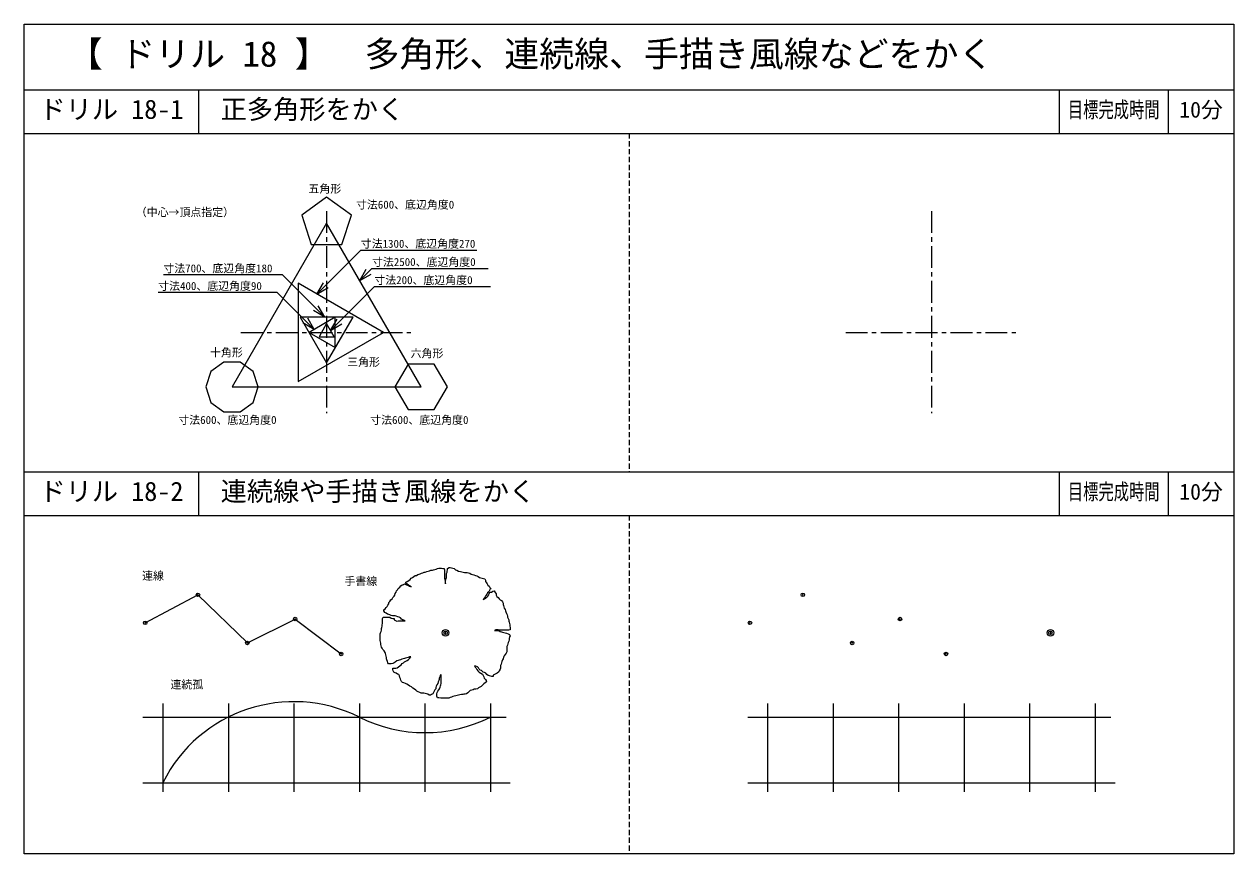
# Model space of a CAD drawing. Units: millimetres, scale not verified. Extents: x -13850 to 13850, y -9500 to 9500.
import ezdxf
from ezdxf.enums import TextEntityAlignment as Align

# ---------------------------------------------------------------- set-up
doc = ezdxf.new("R2010")
doc.units = ezdxf.units.MM
doc.header["$LTSCALE"] = 100
doc.header["$PDMODE"] = 32
doc.header["$PDSIZE"] = 80
doc.linetypes.add('CHAIN1', pattern=[8, 5, -1, 1, -1])
doc.linetypes.add('DASHED1', pattern=[1.8, 1.2, -0.6])
for name, color, linetype in [('0-0', 4, 'Continuous'), ('D-0', 4, 'Continuous'), ('E-0', 4, 'Continuous'), ('F-0', 7, 'Continuous')]:
    doc.layers.add(name, color=color, linetype=linetype)
doc.styles.add('ＭＳ ゴシック', font='')
doc.styles.get('ＭＳ ゴシック').set_extended_font_data('MS Gothic')

msp = doc.modelspace()

# ---------------------------------------------------------------- linework, layer by layer
at = {"layer": '0-0'}
msp.add_circle((9649.9, -4438.9), 75, dxfattribs=at)
at = {"layer": 'D-0'}
for p, q in [((-7146.5, 3320.3), (-6142, 4324.8)), ((-6142, 4324.8), (-3482, 4324.8)), ((-6165.7, 3626.6), (-5885.5, 3906.7)), ((-6165.7, 3626.6), (-6015.7, 3886.4)), ((-5885.5, 3906.7), (-3225.5, 3906.7)), ((-7937.7, 3760.8), (-10663.5, 3760.8)), ((-6165.7, 3626.6), (-5905.8, 3776.6)), ((-8055.4, 3357.2), (-10781.2, 3357.2)), ((-7146.5, 3320.3), (-6996.5, 3580.1)), ((-7146.5, 3320.3), (-6886.7, 3470.3)), ((-6835.8, 2487.3), (-5831.3, 3491.8)), ((-5831.3, 3491.8), (-3171.3, 3491.8)), ((-6968.7, 2791.8), (-7118.7, 3051.7)), ((-7207.7, 2509.5), (-7357.7, 2769.4)), ((-6835.8, 2487.3), (-6685.8, 2747.1)), ((-6835.8, 2487.3), (-6576, 2637.3))]:
    msp.add_line(p, q, dxfattribs=at)
at = {"layer": 'D-0', "color": 7}
for p, q in [((-10675, -6058.3), (-10675, -8082.5)), ((-9175, -6058.3), (-9175, -8082.5)), ((-7675, -6058.3), (-7675, -8082.5)), ((-6175, -6058.3), (-6175, -8082.5)), ((-4675, -6058.3), (-4675, -8082.5)), ((-3175, -6058.3), (-3175, -8082.5)), ((3175, -6058.3), (3175, -8082.5)), ((4675, -6058.3), (4675, -8082.5)), ((6175, -6058.3), (6175, -8082.5)), ((7675, -6058.3), (7675, -8082.5)), ((9175, -6058.3), (9175, -8082.5)), ((10675, -6058.3), (10675, -8082.5)), ((-11130.4, -6370.7), (-2815.4, -6370.7)), ((2719.6, -6370.7), (11034.6, -6370.7)), ((-11130.4, -7870.7), (-2717.8, -7870.7)), ((2719.6, -7870.7), (11132.2, -7870.7))]:
    msp.add_line(p, q, dxfattribs=at)
at = {"layer": 'D-0'}
for points in [[(-7937.7, 3760.8), (-6968.7, 2791.8), (-7228.6, 2941.8)], [(-8055.4, 3357.2), (-7207.7, 2509.5), (-7467.6, 2659.5)]]:
    msp.add_lwpolyline(points, dxfattribs=at)
at = {"layer": 'D-0', "color": 3}
for p in [(-9870.6, -3569.4), (3979.4, -3569.4), (-7645.5, -4123.6), (6204.5, -4123.6), (-11079.8, -4209.4), (2770.2, -4209.4), (-8738.5, -4670.2), (5111.5, -4670.2), (-6591.5, -4923.9), (7258.5, -4923.9)]:
    msp.add_point(p, dxfattribs=at)
at = {"layer": 'D-0', "color": 7}
for p in [(-4200.1, -4438.9), (9649.9, -4438.9)]:
    msp.add_point(p, dxfattribs=at)
at = {"layer": 'E-0', "linetype": 'CHAIN1'}
for p, q in [((-6925, 5218.6), (-6925, 590.7)), ((6925, 5218.6), (6925, 590.7)), ((-8886.6, 2441.8), (-4992.6, 2441.8)), ((4963.4, 2441.8), (8857.4, 2441.8))]:
    msp.add_line(p, q, dxfattribs=at)
at = {"layer": 'E-0', "color": 7}
for points in [[(-7277.7, 4456.4), (-6572.3, 4456.4), (-6354.4, 5127.3), (-6925, 5541.8), (-7495.6, 5127.3)], [(-9090.1, 1191.8), (-4759.9, 1191.8), (-6925, 4941.8)], [(-7575, 3567.7), (-7575, 1316), (-5625, 2441.8)], [(-6318.8, 2791.8), (-7531.2, 2791.8), (-6925, 1741.8)], [(-6725, 2095.4), (-6725, 2788.3), (-7325, 2441.8)], [(-7098.2, 2341.8), (-6751.8, 2341.8), (-6925, 2641.8)], [(-9275.5, 621.2), (-8904.7, 621.2), (-8604.7, 839.2), (-8490.1, 1191.8), (-8604.7, 1544.5), (-8904.7, 1762.5), (-9275.5, 1762.5), (-9575.5, 1544.5), (-9690.1, 1191.8), (-9575.5, 839.2)], [(-5059.9, 672.2), (-4459.9, 672.2), (-4159.9, 1191.8), (-4459.9, 1711.5), (-5059.9, 1711.5), (-5359.9, 1191.8)]]:
    msp.add_lwpolyline(points, close=True, dxfattribs=at)
at = {"layer": 'E-0'}
for points in [[(-5109.4, -3278.7), (-5080.5, -3261.4), (-5040, -3238.2), (-5011.1, -3215.1), (-4988, -3186.2), (-4959.1, -3168.8), (-4924.4, -3145.7), (-4895.5, -3128.4), (-4866.5, -3122.6), (-4837.6, -3105.2), (-4808.7, -3093.7), (-4779.8, -3087.9), (-4750.9, -3076.3), (-4722, -3064.7), (-4693, -3053.2), (-4664.1, -3053.2), (-4629.4, -3035.8), (-4600.5, -3030), (-4565.8, -3018.5), (-4536.9, -3006.9), (-4502.2, -3001.1), (-4473.3, -2995.3), (-4444.4, -2989.6), (-4415.4, -2978), (-4386.5, -2966.4), (-4351.8, -2960.6), (-4322.9, -2960.6), (-4294, -2960.6), (-4265.1, -2966.4), (-4236.2, -2966.4), (-4224.6, -2995.3), (-4224.6, -3024.3), (-4224.6, -3053.2), (-4224.6, -3082.1), (-4224.6, -3111), (-4224.6, -3139.9), (-4224.6, -3168.8), (-4224.6, -3197.8), (-4218.8, -3226.7), (-4207.2, -3255.6)], [(-4207.2, -3255.6), (-4207.2, -3284.5), (-4201.5, -3319.2), (-4201.5, -3284.5), (-4201.5, -3255.6), (-4195.7, -3226.7), (-4184.1, -3197.8), (-4178.3, -3168.8), (-4178.3, -3139.9), (-4178.3, -3111), (-4178.3, -3082.1), (-4166.8, -3053.2), (-4161, -3024.3), (-4155.2, -2995.3), (-4155.2, -2966.4), (-4120.5, -2943.3), (-4091.6, -2943.3), (-4062.7, -2949.1), (-4033.7, -2960.6), (-4004.8, -2966.4), (-3970.1, -2995.3), (-3941.2, -3006.9), (-3900.7, -3030), (-3860.2, -3035.8), (-3825.5, -3041.6), (-3796.6, -3053.2), (-3767.7, -3059), (-3738.8, -3059), (-3704.1, -3059), (-3675.2, -3064.7), (-3646.3, -3076.3), (-3611.6, -3093.7), (-3553.7, -3111), (-3513.2, -3128.4), (-3484.3, -3134.1), (-3455.4, -3145.7), (-3420.7, -3168.8), (-3362.9, -3186.2), (-3334, -3197.8), (-3305, -3203.5)], [(-5502.7, -3776.1), (-5496.9, -3747.2), (-5473.8, -3718.3), (-5450.7, -3683.6), (-5421.7, -3660.4), (-5404.4, -3631.5), (-5381.3, -3602.6), (-5363.9, -3573.7), (-5352.3, -3539), (-5335, -3510.1), (-5323.4, -3481.1), (-5300.3, -3452.2), (-5282.9, -3423.3), (-5248.2, -3394.4), (-5225.1, -3365.5), (-5196.2, -3342.3), (-5167.3, -3330.8), (-5138.4, -3313.4), (-5097.9, -3336.6), (-5051.6, -3353.9), (-5022.7, -3371.3), (-4988, -3382.8), (-5022.7, -3359.7), (-5051.6, -3342.3), (-5080.5, -3325), (-5109.4, -3301.9), (-5109.4, -3278.7)], [(-3305, -3203.5), (-3287.7, -3232.5), (-3287.7, -3261.4), (-3264.6, -3290.3), (-3247.2, -3319.2), (-3229.9, -3348.1), (-3200.9, -3371.3), (-3189.4, -3400.2), (-3154.7, -3429.1), (-3183.6, -3440.7), (-3195.2, -3469.6), (-3212.5, -3498.5), (-3241.4, -3521.6), (-3258.8, -3550.5), (-3276.1, -3585.2), (-3293.5, -3614.2), (-3316.6, -3643.1), (-3339.7, -3672), (-3310.8, -3660.4), (-3281.9, -3637.3), (-3253, -3625.7), (-3235.6, -3596.8), (-3212.5, -3567.9), (-3200.9, -3539), (-3177.8, -3510.1), (-3148.9, -3504.3), (-3120, -3486.9), (-3085.3, -3481.1), (-3062.1, -3515.8), (-3044.8, -3544.8), (-3039, -3579.5), (-3027.4, -3608.4), (-2998.5, -3631.5), (-2975.4, -3660.4), (-2946.5, -3683.6), (-2917.6, -3700.9), (-2894.4, -3729.8), (-2882.9, -3758.7), (-2882.9, -3787.7), (-2877.1, -3816.6)], [(-5629.9, -4082.6), (-5589.5, -4076.8), (-5560.5, -4076.8), (-5520.1, -4076.8), (-5479.6, -4076.8), (-5444.9, -4100), (-5410.2, -4111.5), (-5381.3, -4111.5), (-5375.5, -4140.4), (-5346.6, -4157.8), (-5317.6, -4169.4), (-5288.7, -4163.6), (-5254, -4163.6), (-5213.5, -4163.6), (-5184.6, -4163.6), (-5155.7, -4163.6), (-5126.8, -4163.6), (-5155.7, -4152), (-5184.6, -4140.4), (-5213.5, -4123.1), (-5230.9, -4094.2), (-5265.6, -4076.8), (-5294.5, -4071), (-5329.2, -4059.5), (-5358.1, -4047.9), (-5387, -4047.9), (-5416, -4047.9), (-5444.9, -4042.1), (-5473.8, -4030.6), (-5502.7, -4019), (-5531.6, -4013.2), (-5560.5, -3990.1), (-5589.5, -3972.7), (-5612.6, -3938), (-5612.6, -3909.1), (-5583.7, -3891.8), (-5560.5, -3862.8), (-5537.4, -3833.9), (-5520.1, -3805), (-5502.7, -3776.1)], [(-2877.1, -3816.6), (-2865.5, -3845.5), (-2859.7, -3874.4), (-2836.6, -3903.3), (-2825, -3932.2), (-2819.2, -3961.2), (-2801.9, -3995.9), (-2790.3, -4024.8), (-2784.5, -4053.7), (-2778.8, -4082.6), (-2767.2, -4111.5), (-2755.6, -4140.4), (-2749.8, -4169.4), (-2744.1, -4198.3), (-2738.3, -4227.2), (-2726.7, -4256.1), (-2726.7, -4285), (-2720.9, -4313.9), (-2720.9, -4342.9), (-2720.9, -4371.8), (-2749.8, -4377.6), (-2778.8, -4377.6), (-2807.7, -4377.6), (-2836.6, -4377.6), (-2871.3, -4377.6), (-2900.2, -4377.6), (-2934.9, -4377.6), (-2963.8, -4377.6), (-2992.7, -4371.8), (-3021.7, -4371.8), (-3050.6, -4371.8), (-3079.5, -4383.3), (-3039, -4389.1), (-3010.1, -4389.1), (-2981.2, -4389.1), (-2952.3, -4406.5), (-2923.3, -4418), (-2894.4, -4423.8), (-2865.5, -4429.6), (-2836.6, -4435.4)], [(-5410.2, -5141), (-5444.9, -5152.5), (-5479.6, -5152.5), (-5508.5, -5152.5), (-5525.8, -5123.6), (-5531.6, -5094.7), (-5543.2, -5060), (-5554.8, -5031.1), (-5554.8, -5002.2), (-5560.5, -4973.3), (-5572.1, -4944.3), (-5577.9, -4915.4), (-5583.7, -4886.5), (-5606.8, -4851.8), (-5635.7, -4822.9), (-5653.1, -4794), (-5664.6, -4765.1), (-5676.2, -4736.1), (-5682, -4707.2), (-5682, -4678.3), (-5693.6, -4643.6), (-5699.3, -4614.7), (-5699.3, -4585.8), (-5699.3, -4556.8), (-5699.3, -4522.1), (-5699.3, -4493.2), (-5699.3, -4464.3), (-5693.6, -4435.4), (-5676.2, -4406.5), (-5664.6, -4377.6), (-5664.6, -4342.9), (-5658.9, -4313.9), (-5653.1, -4285), (-5653.1, -4256.1), (-5647.3, -4227.2), (-5647.3, -4198.3), (-5647.3, -4169.4), (-5647.3, -4140.4), (-5641.5, -4111.5), (-5629.9, -4082.6)], [(-2836.6, -4435.4), (-2801.9, -4447), (-2767.2, -4464.3), (-2738.3, -4475.9), (-2720.9, -4504.8), (-2738.3, -4533.7), (-2744.1, -4568.4), (-2744.1, -4597.3), (-2755.6, -4632), (-2767.2, -4661), (-2773, -4689.9), (-2784.5, -4724.6), (-2796.1, -4753.5), (-2796.1, -4782.4), (-2796.1, -4811.3), (-2796.1, -4846), (-2796.1, -4874.9), (-2813.5, -4903.9), (-2836.6, -4938.6), (-2859.7, -4967.5), (-2871.3, -4996.4), (-2882.9, -5031.1), (-2894.4, -5060), (-2911.8, -5094.7), (-2923.3, -5129.4), (-2929.1, -5158.3), (-2940.7, -5187.2), (-2940.7, -5216.2), (-2940.7, -5245.1), (-2952.3, -5274), (-2969.6, -5308.7), (-2987, -5337.6), (-3021.7, -5360.7), (-3050.6, -5378.1), (-3079.5, -5389.7), (-3108.4, -5407), (-3108.4, -5435.9), (-3137.3, -5441.7), (-3195.2, -5424.4), (-3224.1, -5412.8)], [(-5225.1, -5522.7), (-5230.9, -5493.8), (-5248.2, -5459.1), (-5254, -5424.4), (-5271.4, -5395.4), (-5300.3, -5383.9), (-5329.2, -5366.5), (-5358.1, -5355), (-5387, -5337.6), (-5398.6, -5308.7), (-5404.4, -5279.8), (-5410.2, -5250.9), (-5375.5, -5250.9), (-5340.8, -5250.9), (-5311.9, -5239.3), (-5277.2, -5216.2), (-5248.2, -5193), (-5219.3, -5169.9), (-5196.2, -5141), (-5167.3, -5129.4), (-5138.4, -5106.3), (-5109.4, -5088.9), (-5080.5, -5071.6), (-5051.6, -5048.4), (-5016.9, -5019.5), (-4999.6, -4990.6), (-5028.5, -4990.6), (-5057.4, -5002.2), (-5086.3, -5013.7), (-5115.2, -5019.5), (-5144.1, -5025.3), (-5173.1, -5036.9), (-5202, -5042.7), (-5230.9, -5054.2), (-5259.8, -5065.8), (-5288.7, -5071.6), (-5317.6, -5083.1), (-5352.3, -5112.1), (-5381.3, -5129.4), (-5410.2, -5141)], [(-3224.1, -5412.8), (-3253, -5395.4), (-3276.1, -5366.5), (-3310.8, -5349.2), (-3339.7, -5337.6), (-3374.4, -5302.9), (-3409.1, -5297.1), (-3432.3, -5268.2), (-3443.8, -5239.3), (-3472.8, -5216.2), (-3507.5, -5198.8), (-3536.4, -5193), (-3524.8, -5221.9), (-3501.7, -5250.9), (-3484.3, -5279.8), (-3461.2, -5308.7), (-3432.3, -5343.4), (-3391.8, -5366.5), (-3357.1, -5383.9), (-3339.7, -5418.6), (-3322.4, -5447.5), (-3316.6, -5476.4), (-3287.7, -5505.3), (-3270.3, -5534.2), (-3264.6, -5563.2), (-3293.5, -5586.3), (-3322.4, -5609.4), (-3357.1, -5638.3), (-3386, -5667.3), (-3414.9, -5684.6), (-3443.8, -5702), (-3472.8, -5719.3), (-3507.5, -5730.9), (-3542.2, -5730.9), (-3571.1, -5742.4), (-3600, -5754), (-3634.7, -5759.8), (-3663.6, -5782.9), (-3692.5, -5811.8), (-3721.4, -5835)], [(-4305.6, -5389.7), (-4322.9, -5418.6), (-4334.5, -5447.5), (-4346, -5476.4), (-4346, -5505.3), (-4357.6, -5534.2), (-4369.2, -5563.2), (-4380.7, -5597.9), (-4403.9, -5632.6), (-4415.4, -5661.5), (-4421.2, -5690.4), (-4427, -5719.3), (-4444.4, -5748.2), (-4461.7, -5777.1), (-4473.3, -5806.1), (-4490.6, -5835), (-4519.5, -5852.3), (-4548.5, -5869.7), (-4577.4, -5869.7), (-4606.3, -5846.5), (-4641, -5835), (-4669.9, -5829.2), (-4698.8, -5817.6), (-4727.7, -5817.6), (-4762.4, -5817.6), (-4791.4, -5806.1), (-4826.1, -5788.7), (-4855, -5777.1), (-4883.9, -5754), (-4912.8, -5730.9), (-4947.5, -5707.7), (-4982.2, -5678.8), (-5016.9, -5661.5), (-5051.6, -5638.3), (-5086.3, -5615.2), (-5121, -5597.9), (-5155.7, -5586.3), (-5184.6, -5574.7), (-5213.5, -5551.6), (-5225.1, -5522.7)], [(-3721.4, -5835), (-3750.4, -5840.8), (-3779.3, -5846.5), (-3808.2, -5852.3), (-3837.1, -5852.3), (-3871.8, -5858.1), (-3906.5, -5863.9), (-3935.4, -5875.5), (-3964.3, -5881.2), (-4004.8, -5892.8), (-4033.7, -5898.6), (-4062.7, -5915.9), (-4091.6, -5921.7), (-4126.3, -5933.3), (-4161, -5939.1), (-4195.7, -5939.1), (-4224.6, -5939.1), (-4253.5, -5939.1), (-4282.4, -5933.3), (-4311.3, -5933.3), (-4351.8, -5927.5), (-4386.5, -5927.5), (-4398.1, -5892.8), (-4398.1, -5863.9), (-4398.1, -5835), (-4392.3, -5806.1), (-4380.7, -5777.1), (-4351.8, -5748.2), (-4340.3, -5719.3), (-4322.9, -5684.6), (-4317.1, -5655.7), (-4305.6, -5626.8), (-4299.8, -5597.9), (-4299.8, -5568.9), (-4299.8, -5540), (-4299.8, -5511.1), (-4299.8, -5482.2), (-4299.8, -5447.5), (-4299.8, -5418.6), (-4305.6, -5389.7)]]:
    msp.add_lwpolyline(points, dxfattribs=at)
at = {"layer": 'E-0', "color": 7}
msp.add_lwpolyline([(-11079.8, -4209.4), (-9870.6, -3569.4), (-8738.5, -4670.2), (-7645.5, -4123.6), (-6591.5, -4923.9)], dxfattribs=at)
at = {"layer": 'E-0'}
msp.add_circle((-4200.1, -4438.9), 75, dxfattribs=at)
at = {"layer": 'E-0', "color": 7}
for centre, start, end in [((-7675, -9370.7), 63.43495, 153.43495), ((-4675, -3370.7), 243.43495, 296.56505)]:
    msp.add_arc(centre, 3354.1, start, end, dxfattribs=at)
at = {"layer": 'F-0', "color": 6}
for p, q in [((-13850, 9500), (13850, 9500)), ((-13850, -9500), (-13850, 9500)), ((-13850, 8000), (13850, 8000))]:
    msp.add_line(p, q, dxfattribs=at)
at = {"layer": 'F-0'}
for p, q in [((-9850, 7000), (-9850, 8000)), ((9850, 8000), (9850, 7000)), ((12350, 8000), (12350, 7000)), ((-13850, 7000), (13850, 7000)), ((-13850, -750), (13850, -750)), ((-9850, -1750), (-9850, -750)), ((9850, -750), (9850, -1750)), ((12350, -750), (12350, -1750)), ((-13850, -1750), (13850, -1750))]:
    msp.add_line(p, q, dxfattribs=at)
at = {"layer": 'F-0', "linetype": 'DASHED1'}
for p, q in [((0, 7000), (0, -750)), ((0, -1750), (0, -9500))]:
    msp.add_line(p, q, dxfattribs=at)
at = {"layer": 'F-0', "color": 6}
msp.add_lwpolyline([(13850, 9500), (13850, -9500), (-13850, -9500)], dxfattribs=at)

# ---------------------------------------------------------------- texts
at = {"layer": 'D-0', "style": 'ＭＳ ゴシック'}
for s, p in [('五角形', (-7340, 5585.2)), ('（中心→頂点指定）', (-11294.2, 5047.8)), ('寸法600、底辺角度0', (-6251.9, 5220)), ('寸法1300、底辺角度270', (-6142, 4324.8)), ('寸法2500、底辺角度0', (-5885.5, 3906.7)), ('寸法700、底辺角度180', (-10663.5, 3760.8)), ('寸法400、底辺角度90', (-10781.2, 3357.2)), ('寸法200、底辺角度0', (-5831.3, 3491.8)), ('十角形', (-9594.2, 1833.3)), ('六角形', (-5000.8, 1814.3)), ('三角形', (-6452.9, 1615.1)), ('寸法600、底辺角度0', (-10320, 289.2)), ('寸法600、底辺角度0', (-5925.7, 289.2))]:
    msp.add_text(s, height=183.3, dxfattribs=at).set_placement(p, align=Align.BOTTOM_LEFT)
at = {"layer": 'E-0', "style": 'ＭＳ ゴシック'}
for s, p in [('連線', (-11149.4, -3279.5)), ('手書線', (-6514, -3403.8)), ('連続孤', (-10501.2, -5770.4))]:
    msp.add_text(s, height=183.3, dxfattribs=at).set_placement(p, align=Align.BOTTOM_LEFT)
at = {"layer": 'F-0', "style": 'ＭＳ ゴシック'}
for s, height, p in [('【 ドリル 18 】\u3000多角形、連続線、手描き風線などをかく', 586.5, (-12850, 8350)), ('ドリル 18-1', 439.9, (-13500, 7200)), ('正多角形をかく', 439.9, (-9350, 7200)), ('10分', 366.6, (12600, 7250)), ('ドリル 18-2', 439.9, (-13500, -1550)), ('連続線や手描き風線をかく', 439.9, (-9350, -1550)), ('10分', 366.6, (12600, -1500))]:
    msp.add_text(s, height=height, dxfattribs=at).set_placement(p, align=Align.BOTTOM_LEFT)
at = {"layer": 'F-0', "style": 'ＭＳ ゴシック', "width": 0.7}
for p in [(10050, 7250), (10050, -1500)]:
    msp.add_text('目標完成時間', height=366.6, dxfattribs=at).set_placement(p, align=Align.BOTTOM_LEFT)

doc.saveas('drawing.dxf')
